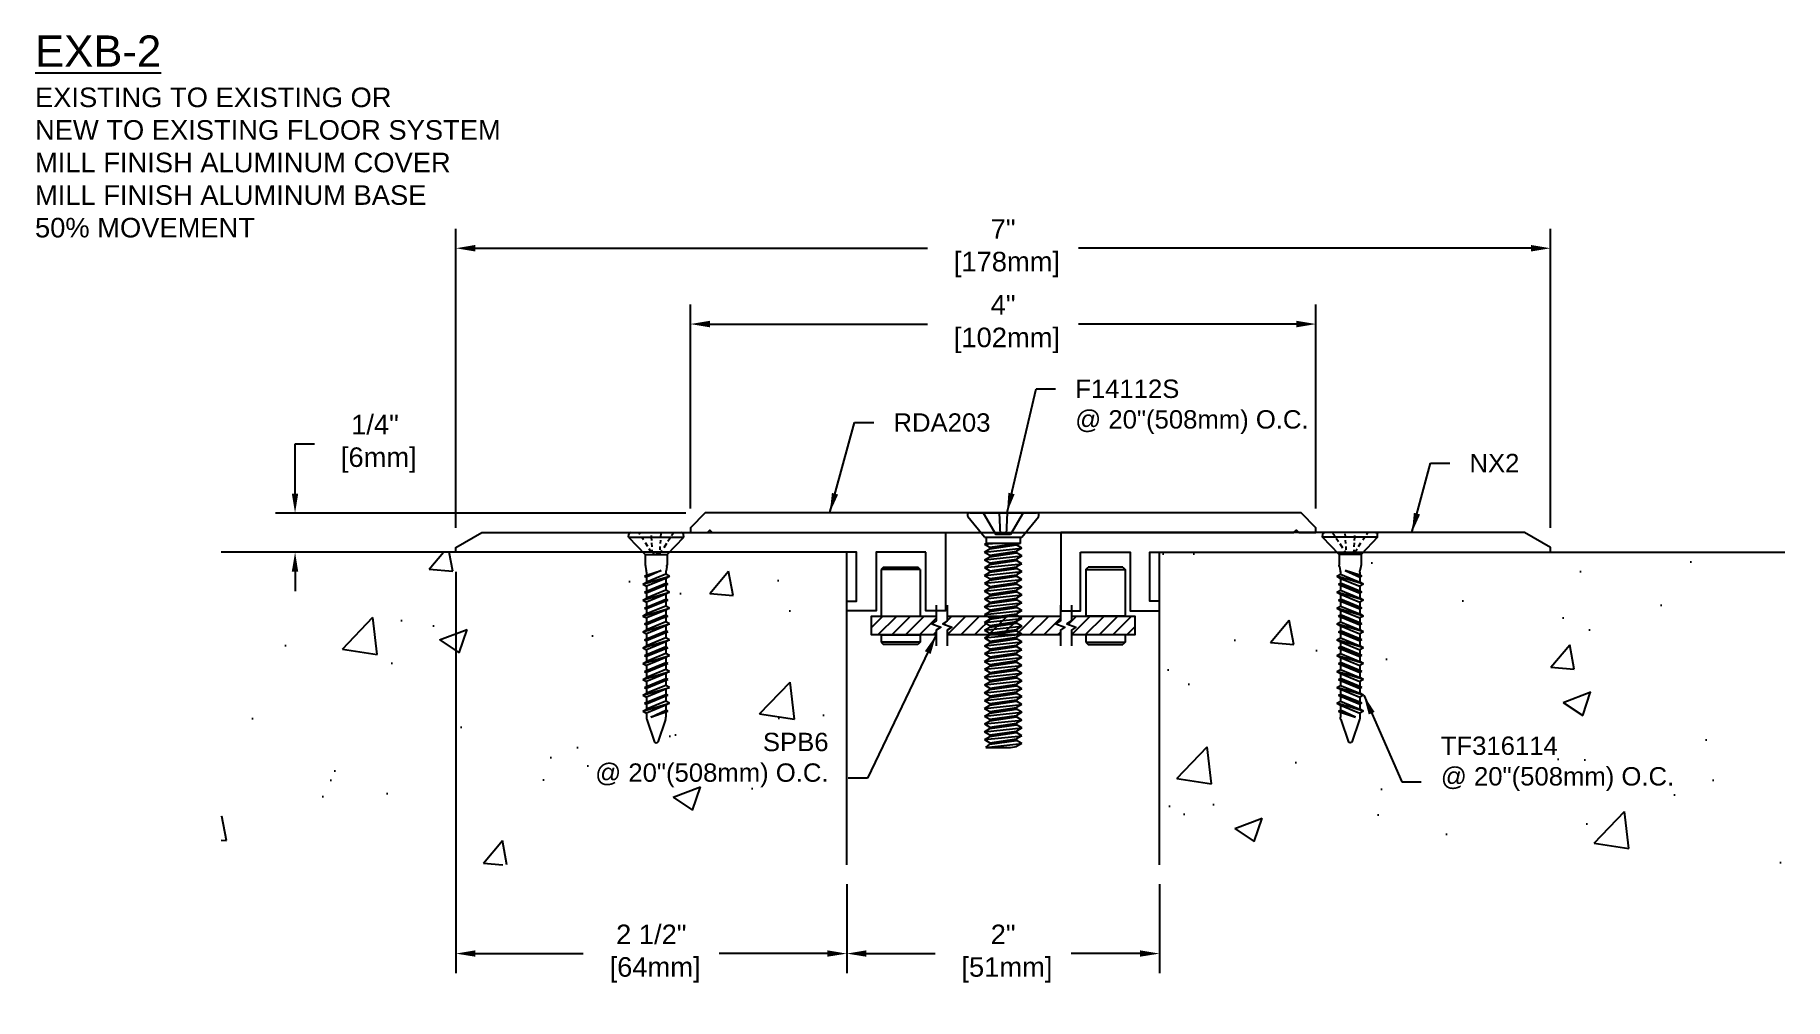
# Model space of a CAD drawing. Header units: inches. Extents: x -4.7 to 6.5, y 11.3 to 17.5.
import ezdxf

# ---------------------------------------------------------------- set-up
doc = ezdxf.new("R2010")
doc.units = ezdxf.units.IN
doc.header["$MEASUREMENT"] = 0
for name, color, linetype in [('Anchors', 4, 'Continuous'), ('Conditions', 1, 'Continuous'), ('Dimensions', 3, 'Continuous'), ('TEXT', 2, 'Continuous')]:
    doc.layers.add(name, color=color, linetype=linetype)
doc.styles.add('ARIAL', font='arial.ttf')
doc.dimstyles.new('Arial', dxfattribs={"dimtxt": 0.125, "dimasz": 0.125, "dimexe": 0.125, "dimexo": 0.125, "dimgap": 0.125, "dimtad": 0, "dimtih": 1, "dimtoh": 1, "dimdec": 4, "dimzin": 3, "dimdsep": 46, "dimlunit": 4, "dimtxsty": 'ARIAL', "dimcen": 0.125, "dimadec": 0, "dimazin": 0, "dimtfac": 1, "dimtdec": 4, "dimtofl": 0, "dimtmove": 0, "dimatfit": 3, "dimfxl": 0, "dimfrac": 2, "dimtolj": 1, "dimtzin": 0, "dimarcsym": 0})

# ---------------------------------------------------------------- blocks, each defined once
blk = doc.blocks.new('TF-316114')
for p, q in [((-0.163, 0), (0.163, 0)), ((-0.104, -0.013), (-0.113, 0)), ((-0.176, -0.029), (-0.175, -0.01)), ((-0.176, -0.029), (0.176, -0.029)), ((-0.176, -0.029), (-0.07, -0.141)), ((-0.082, -0.047), (-0.091, -0.032)), ((-0.053, -0.09), (-0.069, -0.066)), ((-0.031, -0.125), (-0.044, -0.104)), ((-0.031, -0.005), (-0.031, 0)), ((-0.03, -0.026), (-0.03, -0.019)), ((-0.028, -0.051), (-0.029, -0.032)), ((-0.026, -0.091), (-0.028, -0.065)), ((-0.024, -0.126), (-0.025, -0.11)), ((0.025, -0.11), (0.026, -0.09)), ((0.027, -0.07), (0.029, -0.048)), ((0.03, -0.026), (0.031, -0.008)), ((0.066, -0.071), (0.049, -0.098)), ((0.07, -0.141), (0.176, -0.029)), ((0.09, -0.035), (0.075, -0.058)), ((0.11, -0.005), (0.098, -0.022)), ((0.176, -0.029), (0.175, -0.01)), ((-0.07, -0.141), (0.07, -0.141)), ((-0.07, -0.141), (-0.07, -0.208)), ((-0.069, -0.218), (-0.063, -0.244)), ((-0.024, -0.135), (-0.011, -0.135)), ((-0.002, -0.135), (0.018, -0.135)), ((0.037, -0.115), (0.024, -0.135)), ((0.024, -0.135), (0.025, -0.125)), ((0.069, -0.218), (0.063, -0.244)), ((0.07, -0.141), (0.07, -0.208)), ((-0.086, -0.33), (0.086, -0.28)), ((-0.086, -0.33), (-0.062, -0.317)), ((-0.086, -0.33), (-0.062, -0.343)), ((-0.074, -0.28), (0.032, -0.243)), ((-0.074, -0.28), (-0.062, -0.273)), ((-0.074, -0.28), (-0.062, -0.286)), ((-0.074, -0.381), (0.074, -0.33)), ((-0.062, -0.273), (0.032, -0.243)), ((0.032, -0.243), (-0.062, -0.286)), ((-0.062, -0.253), (-0.062, -0.273)), ((0.062, -0.267), (-0.062, -0.317)), ((-0.062, -0.286), (-0.062, -0.317)), ((0.062, -0.293), (-0.062, -0.343)), ((-0.062, -0.375), (0.062, -0.324)), ((0.062, -0.253), (0.062, -0.267)), ((0.086, -0.28), (0.062, -0.267)), ((0.086, -0.28), (0.062, -0.293)), ((0.062, -0.293), (0.062, -0.324)), ((0.074, -0.33), (0.062, -0.324)), ((0.074, -0.33), (0.062, -0.337)), ((-0.086, -0.432), (0.086, -0.381)), ((-0.086, -0.432), (-0.062, -0.419)), ((-0.086, -0.432), (-0.062, -0.445)), ((-0.074, -0.381), (-0.062, -0.375)), ((-0.074, -0.381), (-0.062, -0.387)), ((-0.074, -0.483), (0.074, -0.432)), ((0.062, -0.337), (-0.062, -0.387)), ((-0.062, -0.343), (-0.062, -0.375)), ((0.062, -0.368), (-0.062, -0.419)), ((-0.062, -0.387), (-0.062, -0.419)), ((0.062, -0.394), (-0.062, -0.445)), ((-0.062, -0.477), (0.062, -0.426)), ((0.062, -0.438), (-0.062, -0.489)), ((-0.062, -0.445), (-0.062, -0.477)), ((0.062, -0.337), (0.062, -0.368)), ((0.086, -0.381), (0.062, -0.368)), ((0.086, -0.381), (0.062, -0.394)), ((0.062, -0.394), (0.062, -0.426)), ((0.074, -0.432), (0.062, -0.426)), ((0.074, -0.432), (0.062, -0.438)), ((0.062, -0.438), (0.062, -0.47)), ((-0.086, -0.534), (0.086, -0.483)), ((-0.086, -0.534), (-0.062, -0.521)), ((-0.086, -0.534), (-0.062, -0.546)), ((-0.074, -0.483), (-0.062, -0.477)), ((-0.074, -0.483), (-0.062, -0.489)), ((-0.074, -0.584), (0.074, -0.534)), ((0.062, -0.47), (-0.062, -0.521)), ((-0.062, -0.489), (-0.062, -0.521)), ((0.062, -0.496), (-0.062, -0.546)), ((-0.062, -0.578), (0.062, -0.527)), ((0.062, -0.54), (-0.062, -0.59)), ((-0.062, -0.546), (-0.062, -0.578)), ((0.086, -0.483), (0.062, -0.47)), ((0.086, -0.483), (0.062, -0.496)), ((0.062, -0.496), (0.062, -0.527)), ((0.074, -0.534), (0.062, -0.527)), ((0.074, -0.534), (0.062, -0.54)), ((0.062, -0.54), (0.062, -0.571)), ((-0.086, -0.635), (0.086, -0.584)), ((-0.086, -0.635), (-0.062, -0.622)), ((-0.086, -0.635), (-0.062, -0.648)), ((-0.074, -0.584), (-0.062, -0.578)), ((-0.074, -0.584), (-0.062, -0.59)), ((-0.074, -0.686), (0.074, -0.635)), ((0.062, -0.571), (-0.062, -0.622)), ((-0.062, -0.59), (-0.062, -0.622)), ((0.062, -0.597), (-0.062, -0.648)), ((-0.062, -0.68), (0.062, -0.629)), ((0.062, -0.641), (-0.062, -0.692)), ((-0.062, -0.648), (-0.062, -0.68)), ((0.086, -0.584), (0.062, -0.571)), ((0.086, -0.584), (0.062, -0.597)), ((0.062, -0.597), (0.062, -0.629)), ((0.074, -0.635), (0.062, -0.629)), ((0.074, -0.635), (0.062, -0.641)), ((0.062, -0.641), (0.062, -0.673)), ((-0.086, -0.737), (0.086, -0.686)), ((-0.086, -0.737), (-0.062, -0.724)), ((-0.086, -0.737), (-0.062, -0.75)), ((-0.074, -0.686), (-0.062, -0.68)), ((-0.074, -0.686), (-0.062, -0.692)), ((-0.074, -0.787), (0.074, -0.737)), ((-0.074, -0.787), (-0.062, -0.781)), ((0.062, -0.673), (-0.062, -0.724)), ((-0.062, -0.692), (-0.062, -0.724)), ((0.062, -0.699), (-0.062, -0.75)), ((-0.062, -0.781), (0.062, -0.73)), ((0.062, -0.743), (-0.062, -0.794)), ((-0.062, -0.75), (-0.062, -0.781)), ((0.062, -0.774), (-0.062, -0.825)), ((0.086, -0.686), (0.062, -0.673)), ((0.086, -0.686), (0.062, -0.699)), ((0.062, -0.699), (0.062, -0.73)), ((0.074, -0.737), (0.062, -0.73)), ((0.074, -0.737), (0.062, -0.743)), ((0.062, -0.743), (0.062, -0.774)), ((0.086, -0.787), (0.062, -0.774)), ((-0.086, -0.838), (0.086, -0.787)), ((-0.086, -0.838), (-0.062, -0.825)), ((-0.086, -0.838), (-0.062, -0.851)), ((-0.086, -0.94), (0.086, -0.889)), ((-0.074, -0.787), (-0.062, -0.794)), ((-0.074, -0.889), (0.074, -0.838)), ((-0.074, -0.889), (-0.062, -0.883)), ((-0.074, -0.889), (-0.062, -0.895)), ((-0.062, -0.794), (-0.062, -0.825)), ((0.062, -0.8), (-0.062, -0.851)), ((-0.062, -0.883), (0.062, -0.832)), ((0.062, -0.844), (-0.062, -0.895)), ((-0.062, -0.851), (-0.062, -0.883)), ((0.062, -0.876), (-0.062, -0.927)), ((-0.062, -0.895), (-0.062, -0.927)), ((0.086, -0.787), (0.062, -0.8)), ((0.062, -0.8), (0.062, -0.832)), ((0.074, -0.838), (0.062, -0.832)), ((0.074, -0.838), (0.062, -0.844)), ((0.062, -0.844), (0.062, -0.876)), ((0.086, -0.889), (0.062, -0.876)), ((0.086, -0.889), (0.062, -0.902)), ((-0.086, -0.94), (-0.062, -0.927)), ((-0.086, -0.94), (-0.062, -0.953)), ((-0.086, -1.041), (0.086, -0.991)), ((-0.074, -0.991), (0.074, -0.94)), ((-0.074, -0.991), (-0.062, -0.984)), ((-0.074, -0.991), (-0.062, -0.997)), ((0.062, -0.902), (-0.062, -0.953)), ((-0.062, -0.984), (0.062, -0.934)), ((0.062, -0.946), (-0.062, -0.997)), ((-0.062, -0.953), (-0.062, -0.984)), ((0.062, -0.978), (-0.062, -1.028)), ((-0.062, -0.997), (-0.062, -1.028)), ((0.062, -1.003), (-0.062, -1.054)), ((0.062, -0.902), (0.062, -0.934)), ((0.074, -0.94), (0.062, -0.934)), ((0.074, -0.94), (0.062, -0.946)), ((0.062, -0.946), (0.062, -0.978)), ((0.086, -0.991), (0.062, -0.978)), ((0.086, -0.991), (0.062, -1.003)), ((0.062, -1.003), (0.062, -1.035)), ((-0.086, -1.041), (-0.062, -1.028)), ((-0.086, -1.041), (-0.062, -1.054)), ((-0.086, -1.143), (0.086, -1.092)), ((-0.074, -1.092), (0.074, -1.041)), ((-0.074, -1.092), (-0.062, -1.086)), ((-0.074, -1.092), (-0.062, -1.098)), ((-0.062, -1.086), (0.062, -1.035)), ((0.062, -1.047), (-0.062, -1.098)), ((-0.062, -1.054), (-0.062, -1.086)), ((0.062, -1.079), (-0.062, -1.13)), ((-0.062, -1.098), (-0.062, -1.13)), ((0.062, -1.105), (-0.062, -1.156)), ((0.074, -1.041), (0.062, -1.035)), ((0.074, -1.041), (0.062, -1.047)), ((0.062, -1.047), (0.062, -1.079)), ((0.086, -1.092), (0.062, -1.079)), ((0.086, -1.092), (0.062, -1.105)), ((0.062, -1.105), (0.062, -1.137)), ((-0.086, -1.143), (-0.062, -1.13)), ((-0.086, -1.143), (-0.062, -1.156)), ((-0.062, -1.156), (-0.062, -1.182)), ((-0.06, -1.197), (-0.01, -1.34)), ((-0.034, -1.18), (0.062, -1.137)), ((-0.034, -1.18), (0.074, -1.143)), ((0.062, -1.149), (-0.034, -1.18)), ((0.06, -1.197), (0.01, -1.34)), ((0.074, -1.143), (0.062, -1.137)), ((0.074, -1.143), (0.062, -1.149)), ((0.062, -1.149), (0.062, -1.182))]:
    blk.add_line(p, q)
for centre, radius, start, end in [((-0.163, -0.011), 0.0112, 90, 175), ((0.163, -0.011), 0.0112, 5, 90), ((-0.023, -0.208), 0.0465, 180, 191.9357), ((0.023, -0.208), 0.0465, 348.0643, 0), ((-0.109, -0.253), 0.0465, 0, 11.9357), ((0.109, -0.253), 0.0465, 168.0643, 180), ((-0.016, -1.182), 0.0465, 180, 199.3058), ((0.016, -1.182), 0.0465, 340.6942, 0), ((0, -1.335), 0.0106, 204.1001, 335.8999)]:
    blk.add_arc(centre, radius, start, end)
blk = doc.blocks.new('TF316114')
blk.add_blockref('TF-316114', (0, 0))
blk = doc.blocks.new('F14112S')
for p, q in [((-0.214, 0), (0.214, 0)), ((-0.128, 0), (-0.047, -0.137)), ((-0.025, 0), (-0.02, -0.137)), ((0.025, 0), (0.02, -0.137)), ((0.128, 0), (0.048, -0.137)), ((-0.119, -0.155), (-0.226, -0.024)), ((0.119, -0.155), (0.226, -0.024)), ((-0.119, -0.155), (0.119, -0.155)), ((-0.119, -0.2), (-0.108, -0.195)), ((-0.119, -0.2), (-0.068, -0.195)), ((-0.119, -0.2), (-0.085, -0.22)), ((-0.108, -0.155), (-0.108, -0.195)), ((0.108, -0.195), (-0.108, -0.195)), ((-0.085, -0.22), (0.085, -0.195)), ((-0.085, -0.23), (0.085, -0.205)), ((-0.085, -0.22), (-0.085, -0.23)), ((0.048, -0.137), (-0.047, -0.137)), ((0.108, -0.195), (0.085, -0.205)), ((0.119, -0.225), (0.085, -0.205)), ((0.108, -0.155), (0.108, -0.195)), ((-0.119, -0.25), (0.119, -0.225)), ((-0.119, -0.25), (-0.085, -0.23)), ((-0.119, -0.25), (-0.085, -0.27)), ((-0.119, -0.3), (0.119, -0.275)), ((-0.119, -0.3), (-0.085, -0.28)), ((-0.119, -0.3), (-0.085, -0.32)), ((-0.119, -0.35), (0.119, -0.325)), ((-0.119, -0.35), (-0.085, -0.33)), ((-0.085, -0.27), (0.085, -0.245)), ((-0.085, -0.28), (0.085, -0.255)), ((-0.085, -0.27), (-0.085, -0.28)), ((-0.085, -0.32), (0.085, -0.295)), ((-0.085, -0.33), (0.085, -0.305)), ((-0.085, -0.32), (-0.085, -0.33)), ((0.119, -0.225), (0.085, -0.245)), ((0.085, -0.245), (0.085, -0.255)), ((0.119, -0.275), (0.085, -0.255)), ((0.119, -0.275), (0.085, -0.295)), ((0.085, -0.295), (0.085, -0.305)), ((0.119, -0.325), (0.085, -0.305)), ((0.119, -0.325), (0.085, -0.345)), ((-0.119, -0.35), (-0.085, -0.37)), ((-0.119, -0.4), (0.119, -0.375)), ((-0.119, -0.4), (-0.085, -0.38)), ((-0.119, -0.4), (-0.085, -0.42)), ((-0.119, -0.45), (0.119, -0.425)), ((-0.119, -0.45), (-0.085, -0.43)), ((-0.085, -0.37), (0.085, -0.345)), ((-0.085, -0.38), (0.085, -0.355)), ((-0.085, -0.37), (-0.085, -0.38)), ((-0.085, -0.42), (0.085, -0.395)), ((-0.085, -0.43), (0.085, -0.405)), ((-0.085, -0.42), (-0.085, -0.43)), ((-0.085, -0.47), (0.085, -0.445)), ((0.085, -0.345), (0.085, -0.355)), ((0.119, -0.375), (0.085, -0.355)), ((0.119, -0.375), (0.085, -0.395)), ((0.085, -0.395), (0.085, -0.405)), ((0.119, -0.425), (0.085, -0.405)), ((0.119, -0.425), (0.085, -0.445)), ((0.085, -0.445), (0.085, -0.455)), ((-0.119, -0.45), (-0.085, -0.47)), ((-0.119, -0.5), (0.119, -0.475)), ((-0.119, -0.5), (-0.085, -0.48)), ((-0.119, -0.5), (-0.085, -0.52)), ((-0.119, -0.55), (0.119, -0.525)), ((-0.119, -0.55), (-0.085, -0.53)), ((-0.119, -0.55), (-0.085, -0.57)), ((-0.085, -0.48), (0.085, -0.455)), ((-0.085, -0.47), (-0.085, -0.48)), ((-0.085, -0.52), (0.085, -0.495)), ((-0.085, -0.53), (0.085, -0.505)), ((-0.085, -0.52), (-0.085, -0.53)), ((-0.085, -0.57), (0.085, -0.545)), ((-0.085, -0.58), (0.085, -0.555)), ((0.119, -0.475), (0.085, -0.455)), ((0.119, -0.475), (0.085, -0.495)), ((0.085, -0.495), (0.085, -0.505)), ((0.119, -0.525), (0.085, -0.505)), ((0.119, -0.525), (0.085, -0.545)), ((0.085, -0.545), (0.085, -0.555)), ((0.119, -0.575), (0.085, -0.555)), ((-0.119, -0.6), (0.119, -0.575)), ((-0.119, -0.6), (-0.085, -0.58)), ((-0.119, -0.6), (-0.085, -0.62)), ((-0.119, -0.65), (0.119, -0.625)), ((-0.119, -0.65), (-0.085, -0.63)), ((-0.119, -0.65), (-0.085, -0.67)), ((-0.085, -0.57), (-0.085, -0.58)), ((-0.085, -0.62), (0.085, -0.595)), ((-0.085, -0.63), (0.085, -0.605)), ((-0.085, -0.62), (-0.085, -0.63)), ((-0.085, -0.67), (0.085, -0.645)), ((-0.085, -0.68), (0.085, -0.655)), ((-0.085, -0.67), (-0.085, -0.68)), ((0.119, -0.575), (0.085, -0.595)), ((0.085, -0.595), (0.085, -0.605)), ((0.119, -0.625), (0.085, -0.605)), ((0.119, -0.625), (0.085, -0.645)), ((0.085, -0.645), (0.085, -0.655)), ((0.119, -0.675), (0.085, -0.655)), ((-0.119, -0.7), (0.119, -0.675)), ((-0.119, -0.7), (-0.085, -0.68)), ((-0.119, -0.7), (-0.085, -0.72)), ((-0.119, -0.75), (0.119, -0.725)), ((-0.119, -0.75), (-0.085, -0.73)), ((-0.119, -0.75), (-0.085, -0.77)), ((-0.119, -0.8), (0.119, -0.775)), ((-0.119, -0.8), (-0.085, -0.78)), ((-0.085, -0.72), (0.085, -0.695)), ((-0.085, -0.73), (0.085, -0.705)), ((-0.085, -0.72), (-0.085, -0.73)), ((-0.085, -0.77), (0.085, -0.745)), ((-0.085, -0.78), (0.085, -0.755)), ((-0.085, -0.77), (-0.085, -0.78)), ((0.119, -0.675), (0.085, -0.695)), ((0.085, -0.695), (0.085, -0.705)), ((0.119, -0.725), (0.085, -0.705)), ((0.119, -0.725), (0.085, -0.745)), ((0.085, -0.745), (0.085, -0.755)), ((0.119, -0.775), (0.085, -0.755)), ((0.119, -0.775), (0.085, -0.795)), ((-0.119, -0.8), (-0.085, -0.82)), ((-0.119, -0.85), (0.119, -0.825)), ((-0.119, -0.85), (-0.085, -0.83)), ((-0.119, -0.85), (-0.085, -0.87)), ((-0.119, -0.9), (0.119, -0.875)), ((-0.119, -0.9), (-0.085, -0.88)), ((-0.085, -0.82), (0.085, -0.795)), ((-0.085, -0.83), (0.085, -0.805)), ((-0.085, -0.82), (-0.085, -0.83)), ((-0.085, -0.87), (0.085, -0.845)), ((-0.085, -0.88), (0.085, -0.855)), ((-0.085, -0.87), (-0.085, -0.88)), ((-0.085, -0.92), (0.085, -0.895)), ((0.085, -0.795), (0.085, -0.805)), ((0.119, -0.825), (0.085, -0.805)), ((0.119, -0.825), (0.085, -0.845)), ((0.085, -0.845), (0.085, -0.855)), ((0.119, -0.875), (0.085, -0.855)), ((0.119, -0.875), (0.085, -0.895)), ((0.085, -0.895), (0.085, -0.905)), ((-0.119, -0.9), (-0.085, -0.92)), ((-0.119, -0.95), (0.119, -0.925)), ((-0.119, -0.95), (-0.085, -0.93)), ((-0.119, -0.95), (-0.085, -0.97)), ((-0.119, -1), (0.119, -0.975)), ((-0.119, -1), (-0.085, -0.98)), ((-0.119, -1), (-0.085, -1.02)), ((-0.085, -0.93), (0.085, -0.905)), ((-0.085, -0.92), (-0.085, -0.93)), ((-0.085, -0.97), (0.085, -0.945)), ((-0.085, -0.98), (0.085, -0.955)), ((-0.085, -0.97), (-0.085, -0.98)), ((-0.085, -1.02), (0.085, -0.995)), ((-0.085, -1.03), (0.085, -1.005)), ((0.119, -0.925), (0.085, -0.905)), ((0.119, -0.925), (0.085, -0.945)), ((0.085, -0.945), (0.085, -0.955)), ((0.119, -0.975), (0.085, -0.955)), ((0.119, -0.975), (0.085, -0.995)), ((0.085, -0.995), (0.085, -1.005)), ((0.119, -1.025), (0.085, -1.005)), ((-0.119, -1.05), (0.119, -1.025)), ((-0.119, -1.05), (-0.085, -1.03)), ((-0.119, -1.05), (-0.085, -1.07)), ((-0.119, -1.1), (0.119, -1.075)), ((-0.119, -1.1), (-0.085, -1.08)), ((-0.119, -1.1), (-0.085, -1.12)), ((-0.085, -1.02), (-0.085, -1.03)), ((-0.085, -1.07), (0.085, -1.045)), ((-0.085, -1.08), (0.085, -1.055)), ((-0.085, -1.07), (-0.085, -1.08)), ((-0.085, -1.12), (0.085, -1.095)), ((-0.085, -1.13), (0.085, -1.105)), ((0.119, -1.025), (0.085, -1.045)), ((0.085, -1.045), (0.085, -1.055)), ((0.119, -1.075), (0.085, -1.055)), ((0.119, -1.075), (0.085, -1.095)), ((0.085, -1.095), (0.085, -1.105)), ((0.119, -1.125), (0.085, -1.105)), ((-0.119, -1.15), (0.119, -1.125)), ((-0.119, -1.15), (-0.085, -1.13)), ((-0.119, -1.15), (-0.085, -1.17)), ((-0.119, -1.2), (0.119, -1.175)), ((-0.119, -1.2), (-0.085, -1.18)), ((-0.119, -1.2), (-0.085, -1.22)), ((-0.119, -1.25), (0.119, -1.225)), ((-0.119, -1.25), (-0.085, -1.23)), ((-0.085, -1.12), (-0.085, -1.13)), ((-0.085, -1.17), (0.085, -1.145)), ((-0.085, -1.18), (0.085, -1.155)), ((-0.085, -1.17), (-0.085, -1.18)), ((-0.085, -1.22), (0.085, -1.195)), ((-0.085, -1.23), (0.085, -1.205)), ((-0.085, -1.22), (-0.085, -1.23)), ((0.119, -1.125), (0.085, -1.145)), ((0.085, -1.145), (0.085, -1.155)), ((0.119, -1.175), (0.085, -1.155)), ((0.119, -1.175), (0.085, -1.195)), ((0.085, -1.195), (0.085, -1.205)), ((0.119, -1.225), (0.085, -1.205)), ((0.119, -1.225), (0.085, -1.245)), ((-0.119, -1.25), (-0.085, -1.27)), ((-0.119, -1.3), (0.119, -1.275)), ((-0.119, -1.3), (-0.085, -1.28)), ((-0.119, -1.3), (-0.085, -1.32)), ((-0.119, -1.35), (0.119, -1.325)), ((-0.119, -1.35), (-0.085, -1.33)), ((-0.085, -1.27), (0.085, -1.245)), ((-0.085, -1.28), (0.085, -1.255)), ((-0.085, -1.27), (-0.085, -1.28)), ((-0.085, -1.32), (0.085, -1.295)), ((-0.085, -1.33), (0.085, -1.305)), ((-0.085, -1.32), (-0.085, -1.33)), ((0.085, -1.245), (0.085, -1.255)), ((0.119, -1.275), (0.085, -1.255)), ((0.119, -1.275), (0.085, -1.295)), ((0.085, -1.295), (0.085, -1.305)), ((0.119, -1.325), (0.085, -1.305)), ((0.119, -1.325), (0.085, -1.345)), ((-0.119, -1.35), (-0.085, -1.37)), ((-0.119, -1.4), (0.119, -1.375)), ((-0.119, -1.4), (-0.085, -1.38)), ((-0.119, -1.4), (-0.085, -1.42)), ((-0.119, -1.45), (0.119, -1.425)), ((-0.119, -1.45), (-0.085, -1.43)), ((-0.119, -1.45), (-0.085, -1.47)), ((-0.085, -1.37), (0.085, -1.345)), ((-0.085, -1.38), (0.085, -1.355)), ((-0.085, -1.37), (-0.085, -1.38)), ((-0.085, -1.42), (0.085, -1.395)), ((-0.085, -1.43), (0.085, -1.405)), ((-0.085, -1.42), (-0.085, -1.43)), ((-0.085, -1.47), (0.085, -1.445)), ((0.085, -1.345), (0.085, -1.355)), ((0.119, -1.375), (0.085, -1.355)), ((0.119, -1.375), (0.085, -1.395)), ((0.085, -1.395), (0.085, -1.405)), ((0.119, -1.425), (0.085, -1.405)), ((0.119, -1.425), (0.085, -1.445)), ((0.085, -1.445), (0.085, -1.455)), ((-0.11, -1.5), (0.119, -1.475)), ((-0.11, -1.5), (-0.085, -1.48)), ((-0.11, -1.5), (0.048, -1.5)), ((-0.085, -1.48), (0.085, -1.455)), ((-0.085, -1.47), (-0.085, -1.48)), ((0.048, -1.5), (0.085, -1.495)), ((0.119, -1.475), (0.085, -1.455)), ((0.119, -1.475), (0.085, -1.495))]:
    blk.add_line(p, q)
for centre, start, end in [((-0.214, -0.015), 90, 219.032), ((0.214, -0.015), 320.968, 90)]:
    blk.add_arc(centre, 0.015, start, end)
blk = doc.blocks.new('*D11')
at = {"layer": 'Defpoints', "color": 0}
for p in [(0.471, 12.194), (2.471, 12.194), (2.471, 11.625)]:
    blk.add_point(p, dxfattribs=at)
at = {"layer": 'Dimensions', "color": 0, "lineweight": -2}
for p, q in [((0.471, 12.069), (0.471, 11.5)), ((2.471, 12.069), (2.471, 11.5)), ((0.596, 11.625), (1.036, 11.625)), ((2.346, 11.625), (1.906, 11.625))]:
    blk.add_line(p, q, dxfattribs=at)
at = {"layer": 'Dimensions', "color": 0}
for points in [[(0.596, 11.646), (0.596, 11.605), (0.471, 11.625)], [(2.346, 11.646), (2.346, 11.605), (2.471, 11.625)]]:
    blk.add_solid(points, dxfattribs=at)
at = {"layer": 'Dimensions', "color": 0, "insert": (1.471, 11.625), "char_height": 0.125, "attachment_point": 5, "style": 'ARIAL'}
blk.add_mtext('\\A1;2"\\P [51mm]', dxfattribs=at)
blk = doc.blocks.new('*D12')
at = {"layer": 'Defpoints', "color": 0}
for p in [(-2.029, 14.193), (0.471, 12.194), (-2.029, 11.625)]:
    blk.add_point(p, dxfattribs=at)
at = {"layer": 'Dimensions', "color": 0, "lineweight": -2}
for p, q in [((-2.029, 14.068), (-2.029, 11.5)), ((0.471, 12.069), (0.471, 11.5)), ((-1.904, 11.625), (-1.214, 11.625)), ((0.346, 11.625), (-0.344, 11.625))]:
    blk.add_line(p, q, dxfattribs=at)
at = {"layer": 'Dimensions', "color": 0}
for points in [[(-1.904, 11.646), (-1.904, 11.605), (-2.029, 11.625)], [(0.346, 11.646), (0.346, 11.605), (0.471, 11.625)]]:
    blk.add_solid(points, dxfattribs=at)
at = {"layer": 'Dimensions', "color": 0, "insert": (-0.779, 11.625), "char_height": 0.125, "attachment_point": 5, "style": 'ARIAL'}
blk.add_mtext('\\A1;2 1/2"\\P [64mm]', dxfattribs=at)
blk = doc.blocks.new('*D13')
at = {"layer": 'Defpoints', "color": 0}
for p in [(3.471, 15.652), (-0.529, 14.348), (3.471, 14.348)]:
    blk.add_point(p, dxfattribs=at)
at = {"layer": 'Dimensions', "color": 0, "lineweight": -2}
for p, q in [((-0.529, 14.473), (-0.529, 15.777)), ((3.471, 14.473), (3.471, 15.777)), ((-0.404, 15.652), (0.988, 15.652)), ((3.346, 15.652), (1.954, 15.652))]:
    blk.add_line(p, q, dxfattribs=at)
at = {"layer": 'Dimensions', "color": 0}
for points in [[(-0.404, 15.673), (-0.404, 15.631), (-0.529, 15.652)], [(3.346, 15.673), (3.346, 15.631), (3.471, 15.652)]]:
    blk.add_solid(points, dxfattribs=at)
at = {"layer": 'Dimensions', "color": 0, "insert": (1.471, 15.652), "char_height": 0.125, "attachment_point": 5, "style": 'ARIAL'}
blk.add_mtext('\\A1;4"\\P [102mm]', dxfattribs=at)
blk = doc.blocks.new('*D14')
at = {"layer": 'Defpoints', "color": 0}
for p in [(4.971, 16.137), (-2.029, 14.223), (4.971, 14.223)]:
    blk.add_point(p, dxfattribs=at)
at = {"layer": 'Dimensions', "color": 0, "lineweight": -2}
for p, q in [((-2.029, 14.348), (-2.029, 16.262)), ((4.971, 14.348), (4.971, 16.262)), ((-1.904, 16.137), (0.988, 16.137)), ((4.846, 16.137), (1.954, 16.137))]:
    blk.add_line(p, q, dxfattribs=at)
at = {"layer": 'Dimensions', "color": 0}
for points in [[(-1.904, 16.158), (-1.904, 16.116), (-2.029, 16.137)], [(4.846, 16.158), (4.846, 16.116), (4.971, 16.137)]]:
    blk.add_solid(points, dxfattribs=at)
at = {"layer": 'Dimensions', "color": 0, "insert": (1.471, 16.137), "char_height": 0.125, "attachment_point": 5, "style": 'ARIAL'}
blk.add_mtext('\\A1;7"\\P [178mm]', dxfattribs=at)
blk = doc.blocks.new('PIN')
for p, q in [((-0.16, 0.17), (-0.145, 0.185)), ((-0.16, 0.17), (0.09, 0.17)), ((-0.16, 0.17), (-0.16, -0.128)), ((0.075, 0.185), (-0.145, 0.185)), ((0.075, 0.185), (0.09, 0.17)), ((0.09, 0.17), (0.09, -0.128)), ((0.09, -0.128), (-0.16, -0.128)), ((0.09, -0.248), (-0.16, -0.248)), ((-0.16, -0.248), (-0.16, -0.295)), ((-0.16, -0.295), (0.09, -0.295)), ((-0.16, -0.295), (-0.145, -0.31)), ((-0.145, -0.31), (0.075, -0.31)), ((0.09, -0.295), (0.075, -0.31)), ((0.09, -0.248), (0.09, -0.295))]:
    blk.add_line(p, q)
blk = doc.blocks.new('SPB6')
h = blk.add_hatch()
h.set_pattern_fill('ANSI31', color=256, scale=0.5, style=0)
h.paths.add_polyline_path([(5.722, 7.108), (5.722, 6.988), (6.136, 6.988), (6.136, 7.018), (6.165, 7.037), (6.107, 7.059), (6.136, 7.078), (6.136, 7.108)])
h.paths.add_polyline_path([(6.93, 6.988), (6.93, 7.018), (6.959, 7.037), (6.901, 7.059), (6.93, 7.078), (6.93, 7.108), (6.206, 7.108), (6.206, 7.078), (6.177, 7.059), (6.235, 7.037), (6.206, 7.018), (6.206, 6.988)])
h.paths.add_polyline_path([(7, 7.108), (7, 7.078), (6.971, 7.059), (7.029, 7.037), (7, 7.018), (7, 6.988), (7.405, 6.988), (7.405, 7.108)])
for points in [[(6.136, 7.178), (6.136, 7.078), (6.107, 7.059), (6.165, 7.037), (6.136, 7.018), (6.136, 6.918)], [(6.206, 7.178), (6.206, 7.078), (6.177, 7.059), (6.235, 7.037), (6.206, 7.018), (6.206, 6.918)], [(6.93, 7.178), (6.93, 7.078), (6.901, 7.059), (6.959, 7.037), (6.93, 7.018), (6.93, 6.918)], [(7, 7.178), (7, 7.078), (6.971, 7.059), (7.029, 7.037), (7, 7.018), (7, 6.918)], [(6.136, 6.988), (5.722, 6.988), (5.722, 7.108), (6.136, 7.108)], [(6.206, 7.108), (6.93, 7.108)], [(7, 7.108), (7.405, 7.108), (7.405, 6.988), (7, 6.988)], [(6.93, 6.988), (6.206, 6.988)]]:
    blk.add_lwpolyline(points)
at = {"xscale": -1}
blk.add_blockref('PIN', (5.874, 7.236), dxfattribs=at)
blk.add_blockref('PIN', (7.253, 7.236))
blk = doc.blocks.new('NX2')
blk.add_lwpolyline([(6.069, 3.557), (5.751, 3.557), (5.751, 3.182), (5.564, 3.182), (5.564, 3.244), (5.626, 3.244), (5.626, 3.557), (3.064, 3.557), (3.064, 3.587), (3.229, 3.682), (6.194, 3.682), (6.194, 3.182), (6.069, 3.182)], close=True)
blk = doc.blocks.new('RDA203')
blk.add_lwpolyline([(0.11, 0), (0.125, 0.015), (0.14, 0), (3.86, 0), (3.875, 0.015), (3.89, 0), (4, 0), (4, 0.03), (3.905, 0.125), (0.095, 0.125), (0, 0.03), (0, 0)], close=True)
blk = doc.blocks.new('*D16')
at = {"layer": 'Defpoints', "color": 0}
for p in [(-0.434, 14.443), (-3.057, 14.193), (-1.822, 14.193)]:
    blk.add_point(p, dxfattribs=at)
at = {"layer": 'Dimensions', "color": 0, "lineweight": -2}
for p, q in [((-3.057, 14.568), (-3.057, 14.886)), ((-3.057, 14.886), (-2.932, 14.886)), ((-0.559, 14.443), (-3.182, 14.443)), ((-1.947, 14.193), (-3.182, 14.193)), ((-3.057, 14.068), (-3.057, 13.943))]:
    blk.add_line(p, q, dxfattribs=at)
at = {"layer": 'Dimensions', "color": 0}
for points in [[(-3.078, 14.568), (-3.037, 14.568), (-3.057, 14.443)], [(-3.078, 14.068), (-3.037, 14.068), (-3.057, 14.193)]]:
    blk.add_solid(points, dxfattribs=at)
at = {"layer": 'Dimensions', "color": 0, "insert": (-2.546, 14.886), "char_height": 0.125, "attachment_point": 5, "style": 'ARIAL'}
blk.add_mtext('\\A1;1/4"\\P [6mm]', dxfattribs=at)

msp = doc.modelspace()

# ---------------------------------------------------------------- hatches: boundary and pattern name
at = {"layer": 'Conditions'}
h = msp.add_hatch(dxfattribs=at)
h.set_pattern_fill('AR-CONC', color=256, scale=0.25, style=0)
h.set_pattern_definition([(50, (-5.0925, 10.6365), (1.79315, -0.15688), [0.1875, -2.0625]), (355, (-5.0925, 10.6365), (-0.34688, 1.88048), [0.15, -1.65]), (100.451, (-4.9431, 10.6234), (1.44627, 1.7236), [0.15935, -1.75286]), (46.184, (-5.0925, 11.1365), (2.6681, -0.4138), [0.28125, -3.09375]), (96.636, (-4.8702, 11.102), (2.33666, 2.4353), [0.23903, -2.6293]), (351.184, (-5.0925, 11.1365), (2.33665, 2.4353), [0.225, -2.475]), (21, (-4.8425, 11.0115), (1.49227, -1.00655), [0.1875, -2.0625]), (326, (-4.8425, 11.0115), (0.6083, 1.81288), [0.15, -1.65]), (71.451, (-4.7182, 10.9276), (2.10056, 0.80633), [0.15935, -1.75286]), (37.5, (-5.0925, 10.6365), (0.0304, 0.832235), [0, -1.63, 0, -1.675, 0, -1.65625]), (7.5, (-5.0925, 10.6365), (0.657674, 0.98603), [0, -0.955, 0, -1.5925, 0, -0.63125]), (327.5, (-5.65, 10.6365), (1.334556, -0.056387), [0, -0.625, 0, -1.95, 0, -2.5875]), (317.5, (-5.9, 10.6365), (1.45797, 0.25026), [0, -0.8125, 0, -1.295, 0, -1.8375])])
h.paths.add_polyline_path([(6.47114, 14.19369), (4.97114, 14.19369), (4.97114, 14.19349), (3.77504, 14.19349), (3.75989, 14.17749), (3.75989, 14.11039, -0.05212645), (3.75889, 14.10078), (3.7534, 14.07481, 0.05212645), (3.75239, 14.06519), (3.75239, 14.04506), (3.76384, 14.0389), (3.75239, 14.03273), (3.75239, 14.00104), (3.77639, 13.98811), (3.75239, 13.97519), (3.75239, 13.9435), (3.76384, 13.93733), (3.75239, 13.93117), (3.75239, 13.89948), (3.77639, 13.88655), (3.75239, 13.87363), (3.75239, 13.84193), (3.76384, 13.83577), (3.75239, 13.82961), (3.75239, 13.79791), (3.77639, 13.78499), (3.75239, 13.77206), (3.75239, 13.74037), (3.76384, 13.73421), (3.75239, 13.72804), (3.75239, 13.69635), (3.77639, 13.68343), (3.75239, 13.6705), (3.75239, 13.63881), (3.76384, 13.63265), (3.75239, 13.62648), (3.75239, 13.59479), (3.77639, 13.58186), (3.75239, 13.56894), (3.75239, 13.53725), (3.76384, 13.53108), (3.75239, 13.52492), (3.75239, 13.49323), (3.77639, 13.4803), (3.75239, 13.46738), (3.75239, 13.43568), (3.76384, 13.42952), (3.75239, 13.42336), (3.75239, 13.39166), (3.77639, 13.37874), (3.75239, 13.36581), (3.75239, 13.33412), (3.76384, 13.32796), (3.75239, 13.32179), (3.75239, 13.2901), (3.77639, 13.27718), (3.75239, 13.26425), (3.75239, 13.23256), (3.76384, 13.2264), (3.75239, 13.22023), (3.75239, 13.18854), (3.77639, 13.17561), (3.75239, 13.16269), (3.75239, 13.13683, -0.08443704), (3.74978, 13.12145), (3.70036, 12.9804, -0.77412328), (3.67992, 12.9804), (3.63051, 13.12145, -0.08443704), (3.62789, 13.13683), (3.62789, 13.16945), (3.61645, 13.17561), (3.62789, 13.18178), (3.62789, 13.21347), (3.60389, 13.2264), (3.62789, 13.23932), (3.62789, 13.27101), (3.61645, 13.27718), (3.62789, 13.28334), (3.62789, 13.31503), (3.60389, 13.32796), (3.62789, 13.34088), (3.62789, 13.37258), (3.61645, 13.37874), (3.62789, 13.3849), (3.62789, 13.4166), (3.60389, 13.42952), (3.62789, 13.44245), (3.62789, 13.47414), (3.61645, 13.4803), (3.62789, 13.48646), (3.62789, 13.51816), (3.60389, 13.53108), (3.62789, 13.54401), (3.62789, 13.5757), (3.61645, 13.58186), (3.62789, 13.58803), (3.62789, 13.61972), (3.60389, 13.63265), (3.62789, 13.64557), (3.62789, 13.67726), (3.61645, 13.68343), (3.62789, 13.68959), (3.62789, 13.72128), (3.60389, 13.73421), (3.62789, 13.74713), (3.62789, 13.77883), (3.61645, 13.78499), (3.62789, 13.79115), (3.62789, 13.82285), (3.60389, 13.83577), (3.62789, 13.8487), (3.62789, 13.88039), (3.61645, 13.88655), (3.62789, 13.89271), (3.62789, 13.92441), (3.60389, 13.93733), (3.62789, 13.95026), (3.62789, 13.98195), (3.61645, 13.98811), (3.62789, 13.99428), (3.62789, 14.02597), (3.60389, 14.0389), (3.62789, 14.05182), (3.62789, 14.06519, 0.05212645), (3.62689, 14.07481), (3.6214, 14.10078, -0.05212645), (3.62039, 14.11039), (3.62039, 14.17749), (3.60524, 14.19349), (2.47114, 14.19349), (2.47114, 12.19369), (6.47114, 12.19369)])
h.paths.add_polyline_path([(0.47114, 14.19349), (-2.02886, 14.19349), (-2.02886, 14.19369), (-3.52886, 14.19369), (-3.52886, 12.19369), (0.47114, 12.19369)])
h.paths.add_polyline_path([(-2.58615, 12.96749), (-1.05777, 12.96749), (-1.05777, 12.55822), (-2.58615, 12.55822)], flags=24)

# ---------------------------------------------------------------- linework, layer by layer
for points in [[(0.47114, 12.19349), (0.47114, 14.19349), (-3.52886, 14.19349)], [(2.47114, 12.19349), (2.47114, 14.19349), (6.47114, 14.19349)]]:
    msp.add_lwpolyline(points, dxfattribs=at)

# ---------------------------------------------------------------- block references
for name, p in [('RDA203', (-0.52886, 14.31849)), ('NX2', (-5.09252, 10.63648))]:
    msp.add_blockref(name, p)
at = {"xscale": -1}
msp.add_blockref('NX2', (8.0348, 10.63648), dxfattribs=at)
at = {"layer": 'Anchors'}
for name, p in [('F14112S', (1.47114, 14.44392)), ('TF316114', (-0.74786, 14.31849)), ('SPB6', (-5.09252, 6.67536))]:
    msp.add_blockref(name, p, dxfattribs=at)
at = {"layer": 'Anchors', "xscale": -1}
msp.add_blockref('TF316114', (3.69014, 14.31849), dxfattribs=at)

# ---------------------------------------------------------------- texts
at = {"layer": 'TEXT', "insert": (-4.72024, 17.49813), "char_height": 0.2, "width": 4.1875, "attachment_point": 1, "style": 'ARIAL'}
msp.add_mtext('{\\LEXB-2\\P\\H0.625x;\\lEXISTING TO EXISTING OR\\PNEW TO EXISTING FLOOR SYSTEM\\PMILL FINISH ALUMINUM COVER\\PMILL FINISH ALUMINUM BASE\\P50% MOVEMENT}', dxfattribs=at)
at = {"layer": 'TEXT', "char_height": 0.1175, "style": 'ARIAL'}
for s, insert, attachment_point in [('F14112S\\P@ 20"(508mm) O.C.', (1.93194, 15.29689), 1), ('\\A1;RDA203', (0.76982, 15.08086), 1), ('NX2', (4.45344, 14.82172), 1), ('SPB6\\P@ 20"(508mm) O.C.', (0.35462, 12.68882), 9), ('TF316114\\P@ 20"(508mm) O.C.', (4.26994, 12.66494), 7)]:
    msp.add_mtext(s, dxfattribs=dict(at, insert=insert, attachment_point=attachment_point))

# ---------------------------------------------------------------- dimensions: what is measured, and where the dimension line sits
at = {"layer": 'Dimensions'}
for base, p1, p2, picture, middle in [((4.97114, 16.13726), (-2.02886, 14.22349), (4.97114, 14.22349), '*D14', (1.47114, 16.13726)), ((3.47114, 15.65226), (-0.52886, 14.34849), (3.47114, 14.34849), '*D13', (1.47114, 15.65226)), ((-2.02886, 11.62535), (0.47114, 12.19369), (-2.02886, 14.19349), '*D12', (-0.77886, 11.62535)), ((2.47114, 11.62535), (0.47114, 12.19369), (2.47114, 12.19369), '*D11', (1.47114, 11.62535))]:
    dim = msp.add_linear_dim(base=base, p1=p1, p2=p2, dimstyle='Arial', override={"dimpost": '\\X'}, dxfattribs=at)
    dim.commit()
    dim.dimension.update_dxf_attribs({"geometry": picture, "text_midpoint": middle, "dimtype": 160})
dim = msp.add_linear_dim(base=(-3.05734, 14.19349), p1=(-0.43386, 14.44349), p2=(-1.82236, 14.19349), angle=90, dimstyle='Arial', override={"dimpost": '\\X'}, dxfattribs=at)
dim.commit()
dim.dimension.update_dxf_attribs({"geometry": '*D16', "text_midpoint": (-2.54622, 14.88555), "dimtype": 160})

# ---------------------------------------------------------------- leaders
at = {"layer": 'TEXT'}
for points in [[(1.49585, 14.44643), (1.68194, 15.23814), (1.80694, 15.23814)], [(0.36314, 14.44643), (0.51982, 15.02211), (0.64482, 15.02211)], [(4.08557, 14.31849), (4.20344, 14.76297), (4.32844, 14.76297)], [(1.04307, 13.66324), (0.60462, 12.74757), (0.47962, 12.74757)], [(3.77755, 13.27718), (4.01994, 12.72369), (4.14494, 12.72369)]]:
    msp.add_leader(points, dimstyle='Arial', dxfattribs=at)

doc.saveas('drawing.dxf')
